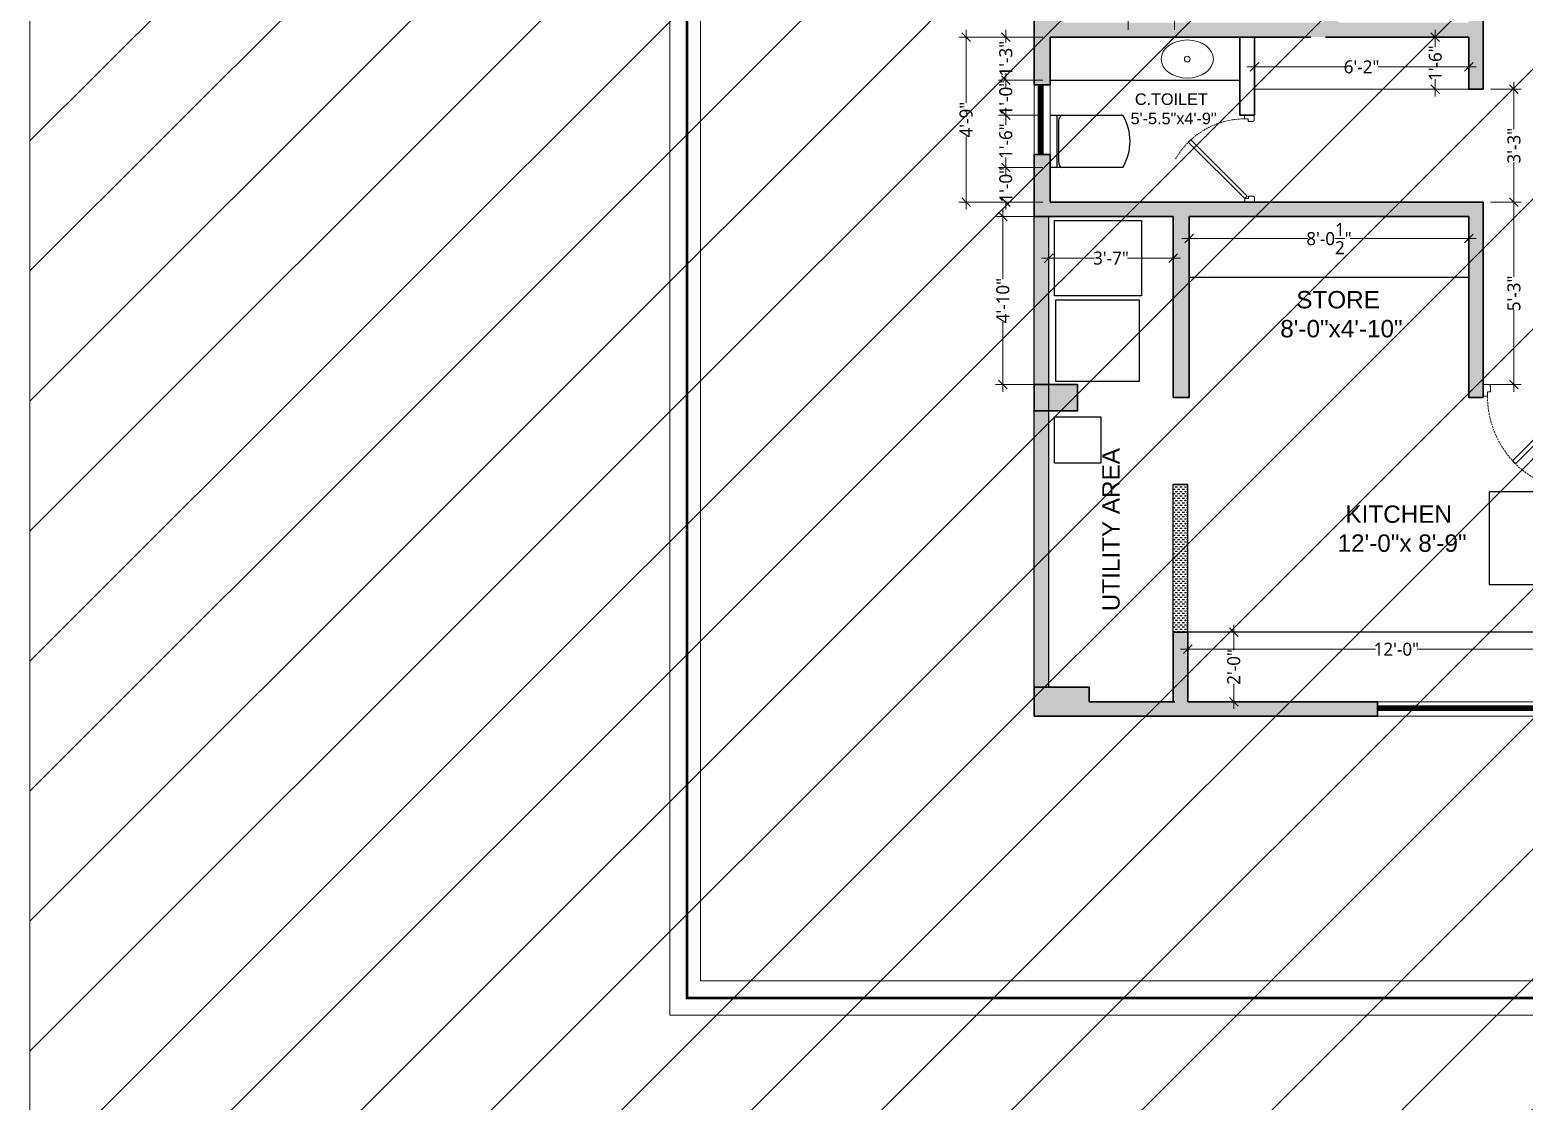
# Model space of a CAD drawing. Header units: inches. Extents: x -179 to 4134, y -2155 to 815.
# Drawn here: x -179 to 336, y -960 to -590 of the extents above; entities that cross this region are included whole.
import ezdxf

# ---------------------------------------------------------------- set-up
doc = ezdxf.new("R2010")
doc.units = ezdxf.units.IN
doc.header["$LTSCALE"] = 5
doc.linetypes.add('HIDDEN', pattern=[0.375, 0.25, -0.125])
for name, color, linetype, lineweight in [('DIM', 5, 'Continuous', 9), ('doors', 24, 'Continuous', 9), ('Furniture-New', 217, 'Continuous', 5), ('STEP', 25, 'Continuous', 15), ('text', 7, 'Continuous', 5), ('title', 7, 'Continuous', 5), ('wall', 7, 'Continuous', 30), ('wall hatch', 252, 'Continuous', 5), ('window', 162, 'Continuous', 9)]:
    doc.layers.add(name, color=color, linetype=linetype, lineweight=lineweight)
doc.layers.add('FURNITURE', color=8, linetype='Continuous')
doc.styles.add('irfan', font='trebuc.ttf')
doc.styles.add('KARUN', font='arial.ttf')
doc.dimstyles.new('IRFAN', dxfattribs={"dimtxt": 4.5, "dimasz": 3, "dimexe": 2.5, "dimexo": 2.5, "dimgap": 0.09, "dimtad": 0, "dimdec": 1, "dimzin": 3, "dimdsep": 46, "dimlunit": 4, "dimtxsty": 'irfan', "dimblk": 'OBLIQUE', "dimcen": 2, "dimdle": 2.5, "dimclrd": 251, "dimclre": 251, "dimclrt": 7, "dimadec": 0, "dimazin": 0, "dimtm": 1e-09, "dimtfac": 1, "dimtdec": 1, "dimtofl": 0, "dimtmove": 0, "dimatfit": 3, "dimfxl": 2, "dimtolj": 1, "dimtzin": 0, "dimlwd": 0, "dimlwe": -1, "dimarcsym": 0})

# ---------------------------------------------------------------- blocks, each defined once
blk = doc.blocks.new('d2')
at = {"layer": 'doors'}
blk.add_lwpolyline([(-25.9, 26.27), (-2.56, 2.94), (-1.5, 4), (-24.84, 27.34), (-25.9, 26.27)], dxfattribs=at)
blk.add_lwpolyline([(-36, 0), (-34, 0), (-36, 0), (-36, 4), (-34.5, 4), (-34.5, 2.5), (-33.5, 2.5), (-33.5, 0.5), (-33.62, 0.5), (-33.62, 0.38, -0.414214), (-33.88, 0.12), (-34, 0.12), (-34, 0)], format="xyb", dxfattribs=at)
blk.add_lwpolyline([(0, 4), (-1.5, 4), (-1.5, 2.5), (-2.5, 2.5), (-2.5, 0.5), (-2.38, 0.5), (-2.38, 0.38, 0.414214), (-2.12, 0.12), (-2, 0.12), (-2, 0), (0, 0), (-2, 0), (0, 0), (0, 4)], format="xyb", close=True, dxfattribs=at)
at = {"layer": 'doors', "color": 144, "linetype": 'HIDDEN', "ltscale": 0.5}
blk.add_arc((-1.5, 4), 33.03, 120, 182.6026, dxfattribs=at)
blk = doc.blocks.new('door')
at = {"layer": 'doors', "linetype": 'Continuous'}
blk.add_line((0, 0), (0, 0), dxfattribs=at)
at = {"layer": 'doors', "xscale": -1.166666666666717, "yscale": 1.166666666666717, "zscale": 1.166666666666717, "rotation": 270}
blk.add_blockref('d2', (0, 0), dxfattribs=at)
blk = doc.blocks.new('_Oblique')
at = {"color": 0, "linetype": 'ByBlock', "lineweight": -2}
blk.add_line((-0.5, -0.5), (0.5, 0.5), dxfattribs=at)
blk = doc.blocks.new('*D108')
at = {"layer": 'Defpoints', "color": 0, "transparency": 16777216}
for p in [(322.25, -610.56), (322.25, -649.56), (332.85, -649.56)]:
    blk.add_point(p, dxfattribs=at)
at = {"layer": 'DIM', "color": 251, "lineweight": 0, "ltscale": 0.25, "transparency": 16777216}
for p, q in [((332.85, -608.06), (332.85, -624.36)), ((332.85, -652.06), (332.85, -635.76))]:
    blk.add_line(p, q, dxfattribs=at)
at = {"layer": 'DIM', "color": 1, "ltscale": 0.25, "transparency": 16777216}
for p, q in [((324.75, -610.56), (335.35, -610.56)), ((324.75, -649.56), (335.35, -649.56))]:
    blk.add_line(p, q, dxfattribs=at)
at = {"layer": 'DIM', "color": 251, "linetype": 'ByBlock', "lineweight": 0, "transparency": 16777216, "xscale": 3, "yscale": 3, "zscale": 3}
for p, rotation in [((332.85, -610.56), 89.99999999999741), ((332.85, -649.56), 269.9999999999974)]:
    blk.add_blockref('_Oblique', p, dxfattribs=dict(at, rotation=rotation))
at = {"layer": 'DIM', "color": 1, "ltscale": 0.25, "transparency": 16777216, "insert": (332.85, -630.06), "char_height": 4.5, "attachment_point": 5, "rotation": 90, "style": 'irfan'}
blk.add_mtext('\\A1;3\'-3"', dxfattribs=at)
blk = doc.blocks.new('*D109')
at = {"layer": 'Defpoints', "color": 0, "transparency": 16777216}
for p in [(322.25, -649.56), (322.25, -712.56), (332.85, -712.56)]:
    blk.add_point(p, dxfattribs=at)
at = {"layer": 'DIM', "color": 1, "ltscale": 0.25, "transparency": 16777216}
for p, q in [((324.75, -649.56), (335.35, -649.56)), ((324.75, -712.56), (335.35, -712.56))]:
    blk.add_line(p, q, dxfattribs=at)
at = {"layer": 'DIM', "color": 251, "lineweight": 0, "ltscale": 0.25, "transparency": 16777216}
for p, q in [((332.85, -647.06), (332.85, -675.39)), ((332.85, -715.06), (332.85, -686.73))]:
    blk.add_line(p, q, dxfattribs=at)
at = {"layer": 'DIM', "color": 251, "linetype": 'ByBlock', "lineweight": 0, "transparency": 16777216, "xscale": 3, "yscale": 3, "zscale": 3}
for p, rotation in [((332.85, -649.56), 89.99999999999736), ((332.85, -712.56), 269.9999999999973)]:
    blk.add_blockref('_Oblique', p, dxfattribs=dict(at, rotation=rotation))
at = {"layer": 'DIM', "color": 1, "ltscale": 0.25, "transparency": 16777216, "insert": (332.85, -681.06), "char_height": 4.5, "attachment_point": 5, "rotation": 90, "style": 'irfan'}
blk.add_mtext('\\A1;5\'-3"', dxfattribs=at)
blk = doc.blocks.new('*D110')
at = {"layer": 'Defpoints', "color": 0, "transparency": 16777216}
for p in [(220.75, -662.93), (317.25, -662.14), (317.25, -662.93)]:
    blk.add_point(p, dxfattribs=at)
at = {"layer": 'DIM', "color": 1, "ltscale": 0.25, "transparency": 16777216}
for p, q in [((220.75, -660.43), (220.75, -659.64)), ((317.25, -660.43), (317.25, -659.64))]:
    blk.add_line(p, q, dxfattribs=at)
at = {"layer": 'DIM', "color": 251, "lineweight": 0, "ltscale": 0.25, "transparency": 16777216}
for p, q in [((218.25, -662.14), (261.73, -662.14)), ((319.75, -662.14), (276.27, -662.14))]:
    blk.add_line(p, q, dxfattribs=at)
at = {"layer": 'DIM', "color": 251, "linetype": 'ByBlock', "lineweight": 0, "transparency": 16777216, "xscale": 3, "yscale": 3, "zscale": 3, "rotation": 180.0000000000002}
blk.add_blockref('_Oblique', (220.75, -662.14), dxfattribs=at)
at = {"layer": 'DIM', "color": 251, "linetype": 'ByBlock', "lineweight": 0, "transparency": 16777216, "xscale": 3, "yscale": 3, "zscale": 3}
blk.add_blockref('_Oblique', (317.25, -662.14), dxfattribs=at)
at = {"layer": 'DIM', "color": 1, "ltscale": 0.25, "transparency": 16777216, "insert": (269, -662.14), "char_height": 4.5, "attachment_point": 5, "style": 'irfan'}
blk.add_mtext('\\A1;8\'-0{\\H1.000000x;\\S1/2;}"', dxfattribs=at)
blk = doc.blocks.new('*D140')
at = {"layer": 'Defpoints', "color": 0, "transparency": 16777216}
for p in [(172.75, -592.56), (143.76, -649.56), (172.75, -649.56)]:
    blk.add_point(p, dxfattribs=at)
at = {"layer": 'DIM', "color": 251, "ltscale": 0.25, "transparency": 16777216}
for p, q in [((170.25, -592.56), (141.26, -592.56)), ((170.25, -649.56), (141.26, -649.56))]:
    blk.add_line(p, q, dxfattribs=at)
at = {"layer": 'DIM', "color": 251, "lineweight": 0, "ltscale": 0.25, "transparency": 16777216}
for p, q in [((143.76, -590.06), (143.76, -615.23)), ((143.76, -652.06), (143.76, -626.89))]:
    blk.add_line(p, q, dxfattribs=at)
at = {"layer": 'DIM', "color": 251, "linetype": 'ByBlock', "lineweight": 0, "transparency": 16777216, "xscale": 3, "yscale": 3, "zscale": 3}
for p, rotation in [((143.76, -592.56), 90), ((143.76, -649.56), 270)]:
    blk.add_blockref('_Oblique', p, dxfattribs=dict(at, rotation=rotation))
at = {"layer": 'DIM', "color": 7, "ltscale": 0.25, "transparency": 16777216, "insert": (143.76, -621.06), "char_height": 4.5, "attachment_point": 5, "rotation": 90, "style": 'irfan'}
blk.add_mtext('\\A1;4\'-9"', dxfattribs=at)
blk = doc.blocks.new('*D141')
at = {"layer": 'Defpoints', "color": 0, "transparency": 16777216}
for p in [(317.25, -592.56), (305.7, -610.56), (317.25, -610.56)]:
    blk.add_point(p, dxfattribs=at)
at = {"layer": 'DIM', "color": 251, "ltscale": 0.25, "transparency": 16777216}
for p, q in [((314.75, -592.56), (303.2, -592.56)), ((314.75, -610.56), (303.2, -610.56))]:
    blk.add_line(p, q, dxfattribs=at)
at = {"layer": 'DIM', "color": 251, "lineweight": 0, "ltscale": 0.25, "transparency": 16777216}
for p, q in [((305.7, -590.06), (305.7, -595.99)), ((305.7, -613.06), (305.7, -607.12))]:
    blk.add_line(p, q, dxfattribs=at)
at = {"layer": 'DIM', "color": 251, "linetype": 'ByBlock', "lineweight": 0, "transparency": 16777216, "xscale": 3, "yscale": 3, "zscale": 3}
for p, rotation in [((305.7, -592.56), 90), ((305.7, -610.56), 270)]:
    blk.add_blockref('_Oblique', p, dxfattribs=dict(at, rotation=rotation))
at = {"layer": 'DIM', "color": 7, "ltscale": 0.25, "transparency": 16777216, "insert": (305.7, -601.56), "char_height": 4.5, "attachment_point": 5, "rotation": 90, "style": 'irfan'}
blk.add_mtext('\\A1;1\'-6"', dxfattribs=at)
blk = doc.blocks.new('*D142')
at = {"layer": 'Defpoints', "color": 0, "transparency": 16777216}
for p in [(317.25, -602.86), (243.25, -610.56), (317.25, -610.56)]:
    blk.add_point(p, dxfattribs=at)
at = {"layer": 'DIM', "color": 251, "lineweight": 0, "ltscale": 0.25, "transparency": 16777216}
for p, q in [((240.75, -602.86), (274.51, -602.86)), ((319.75, -602.86), (285.99, -602.86))]:
    blk.add_line(p, q, dxfattribs=at)
at = {"layer": 'DIM', "color": 251, "ltscale": 0.25, "transparency": 16777216}
for p, q in [((243.25, -608.06), (243.25, -600.36)), ((317.25, -608.06), (317.25, -600.36))]:
    blk.add_line(p, q, dxfattribs=at)
at = {"layer": 'DIM', "color": 251, "linetype": 'ByBlock', "lineweight": 0, "transparency": 16777216, "xscale": 3, "yscale": 3, "zscale": 3, "rotation": 180}
blk.add_blockref('_Oblique', (243.25, -602.86), dxfattribs=at)
at = {"layer": 'DIM', "color": 251, "linetype": 'ByBlock', "lineweight": 0, "transparency": 16777216, "xscale": 3, "yscale": 3, "zscale": 3}
blk.add_blockref('_Oblique', (317.25, -602.86), dxfattribs=at)
at = {"layer": 'DIM', "color": 7, "ltscale": 0.25, "transparency": 16777216, "insert": (280.25, -602.86), "char_height": 4.5, "attachment_point": 5, "style": 'irfan'}
blk.add_mtext('\\A1;6\'-2"', dxfattribs=at)
blk = doc.blocks.new('*D143')
at = {"layer": 'Defpoints', "color": 0, "transparency": 16777216}
for p in [(220.25, -798.06), (220.25, -822.06), (236.14, -822.06)]:
    blk.add_point(p, dxfattribs=at)
at = {"layer": 'DIM', "color": 251, "ltscale": 0.25, "transparency": 16777216}
for p, q in [((222.75, -798.06), (238.64, -798.06)), ((222.75, -822.06), (238.64, -822.06))]:
    blk.add_line(p, q, dxfattribs=at)
at = {"layer": 'DIM', "color": 251, "lineweight": 0, "ltscale": 0.25, "transparency": 16777216}
for p, q in [((236.14, -795.56), (236.14, -804.28)), ((236.14, -824.56), (236.14, -815.84))]:
    blk.add_line(p, q, dxfattribs=at)
at = {"layer": 'DIM', "color": 251, "linetype": 'ByBlock', "lineweight": 0, "transparency": 16777216, "xscale": 3, "yscale": 3, "zscale": 3}
for p, rotation in [((236.14, -798.06), 90), ((236.14, -822.06), 270)]:
    blk.add_blockref('_Oblique', p, dxfattribs=dict(at, rotation=rotation))
at = {"layer": 'DIM', "color": 7, "ltscale": 0.25, "transparency": 16777216, "insert": (236.14, -810.06), "char_height": 4.5, "attachment_point": 5, "rotation": 90, "style": 'irfan'}
blk.add_mtext('\\A1;2\'-0"', dxfattribs=at)
blk = doc.blocks.new('*D144')
at = {"layer": 'Defpoints', "color": 0, "transparency": 16777216}
for p in [(220.25, -798.06), (364.25, -798.06), (364.25, -803.96)]:
    blk.add_point(p, dxfattribs=at)
at = {"layer": 'DIM', "color": 251, "lineweight": 0, "ltscale": 0.25, "transparency": 16777216}
for p, q in [((217.75, -803.96), (285.06, -803.96)), ((366.75, -803.96), (299.44, -803.96))]:
    blk.add_line(p, q, dxfattribs=at)
at = {"layer": 'DIM', "color": 251, "ltscale": 0.25, "transparency": 16777216}
for p, q in [((220.25, -800.56), (220.25, -806.46)), ((364.25, -800.56), (364.25, -806.46))]:
    blk.add_line(p, q, dxfattribs=at)
at = {"layer": 'DIM', "color": 251, "linetype": 'ByBlock', "lineweight": 0, "transparency": 16777216, "xscale": 3, "yscale": 3, "zscale": 3, "rotation": 180}
blk.add_blockref('_Oblique', (220.25, -803.96), dxfattribs=at)
at = {"layer": 'DIM', "color": 251, "linetype": 'ByBlock', "lineweight": 0, "transparency": 16777216, "xscale": 3, "yscale": 3, "zscale": 3}
blk.add_blockref('_Oblique', (364.25, -803.96), dxfattribs=at)
at = {"layer": 'DIM', "color": 7, "ltscale": 0.25, "transparency": 16777216, "insert": (292.25, -803.96), "char_height": 4.5, "attachment_point": 5, "style": 'irfan'}
blk.add_mtext('\\A1;12\'-0"', dxfattribs=at)
blk = doc.blocks.new('*D157')
at = {"layer": 'Defpoints', "color": 0, "transparency": 16777216}
for p in [(215.71, -584.74), (199.71, -592.56), (215.71, -592.56)]:
    blk.add_point(p, dxfattribs=at)
at = {"layer": 'Furniture-New', "color": 251, "ltscale": 0.25, "transparency": 16777216}
for p, q in [((199.71, -590.06), (199.71, -582.24)), ((215.71, -590.06), (215.71, -582.24))]:
    blk.add_line(p, q, dxfattribs=at)
at = {"layer": 'Furniture-New', "color": 251, "lineweight": 0, "ltscale": 0.25, "transparency": 16777216}
for p, q in [((197.21, -584.74), (202.15, -584.74)), ((218.21, -584.74), (213.27, -584.74))]:
    blk.add_line(p, q, dxfattribs=at)
at = {"layer": 'Furniture-New', "color": 251, "linetype": 'ByBlock', "lineweight": 0, "transparency": 16777216, "xscale": 3, "yscale": 3, "zscale": 3, "rotation": 180}
blk.add_blockref('_Oblique', (199.71, -584.74), dxfattribs=at)
at = {"layer": 'Furniture-New', "color": 251, "linetype": 'ByBlock', "lineweight": 0, "transparency": 16777216, "xscale": 3, "yscale": 3, "zscale": 3}
blk.add_blockref('_Oblique', (215.71, -584.74), dxfattribs=at)
at = {"layer": 'Furniture-New', "color": 7, "lineweight": -2, "ltscale": 0.25, "transparency": 16777216, "insert": (207.71, -584.74), "char_height": 4.5, "attachment_point": 5, "style": 'irfan'}
blk.add_mtext('\\A1;1\'-4"', dxfattribs=at)
blk = doc.blocks.new('*D158')
at = {"layer": 'Defpoints', "color": 0, "transparency": 16777216}
for p in [(157.46, -637.56), (172.75, -637.56), (172.75, -649.56)]:
    blk.add_point(p, dxfattribs=at)
at = {"layer": 'STEP', "color": 251, "ltscale": 0.25, "transparency": 16777216}
for p, q in [((170.25, -637.56), (154.96, -637.56)), ((170.25, -649.56), (154.96, -649.56))]:
    blk.add_line(p, q, dxfattribs=at)
at = {"layer": 'STEP', "color": 251, "lineweight": 0, "ltscale": 0.25, "transparency": 16777216}
for p, q in [((157.46, -635.06), (157.46, -637.99)), ((157.46, -652.06), (157.46, -649.12))]:
    blk.add_line(p, q, dxfattribs=at)
at = {"layer": 'STEP', "color": 251, "linetype": 'ByBlock', "lineweight": 0, "transparency": 16777216, "xscale": 3, "yscale": 3, "zscale": 3}
for p, rotation in [((157.46, -637.56), 90), ((157.46, -649.56), 270)]:
    blk.add_blockref('_Oblique', p, dxfattribs=dict(at, rotation=rotation))
at = {"layer": 'STEP', "color": 7, "lineweight": -2, "ltscale": 0.25, "transparency": 16777216, "insert": (157.46, -643.56), "char_height": 4.5, "attachment_point": 5, "rotation": 90, "style": 'irfan'}
blk.add_mtext('\\A1;1\'-0"', dxfattribs=at)
blk = doc.blocks.new('*D159')
at = {"layer": 'Defpoints', "color": 0, "transparency": 16777216}
for p in [(157.46, -619.47), (172.75, -619.47), (172.75, -637.56)]:
    blk.add_point(p, dxfattribs=at)
at = {"layer": 'STEP', "color": 251, "lineweight": 0, "ltscale": 0.25, "transparency": 16777216}
for p, q in [((157.46, -616.97), (157.46, -622.95)), ((157.46, -640.06), (157.46, -634.08))]:
    blk.add_line(p, q, dxfattribs=at)
at = {"layer": 'STEP', "color": 251, "ltscale": 0.25, "transparency": 16777216}
for p, q in [((170.25, -619.47), (154.96, -619.47)), ((170.25, -637.56), (154.96, -637.56))]:
    blk.add_line(p, q, dxfattribs=at)
at = {"layer": 'STEP', "color": 251, "linetype": 'ByBlock', "lineweight": 0, "transparency": 16777216, "xscale": 3, "yscale": 3, "zscale": 3}
for p, rotation in [((157.46, -619.47), 90), ((157.46, -637.56), 270)]:
    blk.add_blockref('_Oblique', p, dxfattribs=dict(at, rotation=rotation))
at = {"layer": 'STEP', "color": 7, "lineweight": -2, "ltscale": 0.25, "transparency": 16777216, "insert": (157.46, -628.51), "char_height": 4.5, "attachment_point": 5, "rotation": 90, "style": 'irfan'}
blk.add_mtext('\\A1;1\'-6"', dxfattribs=at)
blk = doc.blocks.new('*D160')
at = {"layer": 'Defpoints', "color": 0, "transparency": 16777216}
for p in [(157.46, -607.47), (172.75, -607.47), (172.75, -619.47)]:
    blk.add_point(p, dxfattribs=at)
at = {"layer": 'STEP', "color": 251, "ltscale": 0.25, "transparency": 16777216}
for p, q in [((170.25, -607.47), (154.96, -607.47)), ((170.25, -619.47), (154.96, -619.47))]:
    blk.add_line(p, q, dxfattribs=at)
at = {"layer": 'STEP', "color": 251, "lineweight": 0, "ltscale": 0.25, "transparency": 16777216}
for p, q in [((157.46, -604.97), (157.46, -607.9)), ((157.46, -621.97), (157.46, -619.03))]:
    blk.add_line(p, q, dxfattribs=at)
at = {"layer": 'STEP', "color": 251, "linetype": 'ByBlock', "lineweight": 0, "transparency": 16777216, "xscale": 3, "yscale": 3, "zscale": 3}
for p, rotation in [((157.46, -607.47), 90), ((157.46, -619.47), 270)]:
    blk.add_blockref('_Oblique', p, dxfattribs=dict(at, rotation=rotation))
at = {"layer": 'STEP', "color": 7, "lineweight": -2, "ltscale": 0.25, "transparency": 16777216, "insert": (157.46, -613.47), "char_height": 4.5, "attachment_point": 5, "rotation": 90, "style": 'irfan'}
blk.add_mtext('\\A1;1\'-0"', dxfattribs=at)
blk = doc.blocks.new('*D161')
at = {"layer": 'Defpoints', "color": 0, "transparency": 16777216}
for p in [(157.46, -592.56), (172.75, -592.56), (172.75, -607.47)]:
    blk.add_point(p, dxfattribs=at)
at = {"layer": 'STEP', "color": 251, "ltscale": 0.25, "transparency": 16777216}
for p, q in [((170.25, -592.56), (154.96, -592.56)), ((170.25, -607.47), (154.96, -607.47))]:
    blk.add_line(p, q, dxfattribs=at)
at = {"layer": 'STEP', "color": 251, "lineweight": 0, "ltscale": 0.25, "transparency": 16777216}
for p, q in [((157.46, -590.06), (157.46, -594.45)), ((157.46, -609.97), (157.46, -605.58))]:
    blk.add_line(p, q, dxfattribs=at)
at = {"layer": 'STEP', "color": 251, "linetype": 'ByBlock', "lineweight": 0, "transparency": 16777216, "xscale": 3, "yscale": 3, "zscale": 3}
for p, rotation in [((157.46, -592.56), 90), ((157.46, -607.47), 270)]:
    blk.add_blockref('_Oblique', p, dxfattribs=dict(at, rotation=rotation))
at = {"layer": 'STEP', "color": 7, "lineweight": -2, "ltscale": 0.25, "transparency": 16777216, "insert": (157.46, -600.01), "char_height": 4.5, "attachment_point": 5, "rotation": 90, "style": 'irfan'}
blk.add_mtext('\\A1;1\'-3"', dxfattribs=at)
blk = doc.blocks.new('*D177')
at = {"layer": 'Defpoints', "color": 0, "transparency": 16777216}
for p in [(172.25, -654.56), (156.43, -712.56), (172.25, -712.56)]:
    blk.add_point(p, dxfattribs=at)
at = {"layer": 'Furniture-New', "color": 251, "ltscale": 0.25, "transparency": 16777216}
for p, q in [((169.75, -654.56), (153.93, -654.56)), ((169.75, -712.56), (153.93, -712.56))]:
    blk.add_line(p, q, dxfattribs=at)
at = {"layer": 'Furniture-New', "color": 251, "lineweight": 0, "ltscale": 0.25, "transparency": 16777216}
for p, q in [((156.43, -652.06), (156.43, -676.1)), ((156.43, -715.06), (156.43, -691.01))]:
    blk.add_line(p, q, dxfattribs=at)
at = {"layer": 'Furniture-New', "color": 251, "linetype": 'ByBlock', "lineweight": 0, "transparency": 16777216, "xscale": 3, "yscale": 3, "zscale": 3}
for p, rotation in [((156.43, -654.56), 90), ((156.43, -712.56), 270)]:
    blk.add_blockref('_Oblique', p, dxfattribs=dict(at, rotation=rotation))
at = {"layer": 'Furniture-New', "color": 7, "ltscale": 0.25, "transparency": 16777216, "insert": (156.43, -683.56), "char_height": 4.5, "attachment_point": 5, "rotation": 90, "style": 'irfan'}
blk.add_mtext('\\A1;4\'-10"', dxfattribs=at)
blk = doc.blocks.new('*D178')
at = {"layer": 'Defpoints', "color": 0, "transparency": 16777216}
for p in [(172.25, -654.56), (215.25, -654.56), (215.25, -668.88)]:
    blk.add_point(p, dxfattribs=at)
at = {"layer": 'Furniture-New', "color": 251, "ltscale": 0.25, "transparency": 16777216}
for p, q in [((172.25, -657.06), (172.25, -671.38)), ((215.25, -657.06), (215.25, -671.38))]:
    blk.add_line(p, q, dxfattribs=at)
at = {"layer": 'Furniture-New', "color": 251, "lineweight": 0, "ltscale": 0.25, "transparency": 16777216}
for p, q in [((169.75, -668.88), (188.05, -668.88)), ((217.75, -668.88), (199.45, -668.88))]:
    blk.add_line(p, q, dxfattribs=at)
at = {"layer": 'Furniture-New', "color": 251, "linetype": 'ByBlock', "lineweight": 0, "transparency": 16777216, "xscale": 3, "yscale": 3, "zscale": 3, "rotation": 180}
blk.add_blockref('_Oblique', (172.25, -668.88), dxfattribs=at)
at = {"layer": 'Furniture-New', "color": 251, "linetype": 'ByBlock', "lineweight": 0, "transparency": 16777216, "xscale": 3, "yscale": 3, "zscale": 3}
blk.add_blockref('_Oblique', (215.25, -668.88), dxfattribs=at)
at = {"layer": 'Furniture-New', "color": 7, "ltscale": 0.25, "transparency": 16777216, "insert": (193.75, -668.88), "char_height": 4.5, "attachment_point": 5, "style": 'irfan'}
blk.add_mtext('\\A1;3\'-7"', dxfattribs=at)

msp = doc.modelspace()

# ---------------------------------------------------------------- hatches: boundary and pattern name
at = {"lineweight": 15, "ltscale": 0.25, "transparency": 33554687}
h = msp.add_hatch(dxfattribs=at)
h.set_pattern_fill('ANSI31', color=256, scale=10)
h.paths.add_polyline_path([(-179.41, 814.5), (2097.9, 814.5), (2097.9, -2154.98), (-179.41, -2154.98)])
at = {"layer": 'wall hatch', "ltscale": 0.25}
h = msp.add_hatch(color=256, dxfattribs=at)
h.dxf.hatch_style = 1
h.paths.add_polyline_path([(272.25, -508.56), (235.25, -508.56), (235.25, -513.56), (267.25, -513.56), (267.25, -587.56), (177.25, -587.56), (177.25, -574.06), (172.25, -574.06), (172.25, -568.06), (167.25, -568.06), (167.25, -609.06), (172.75, -609.06), (172.75, -592.56), (262.75, -592.56), (267.75, -592.56), (317.25, -592.56), (317.25, -610.56), (322.25, -610.56), (322.25, -513.56), (325.75, -513.56), (325.75, -508.56), (317.25, -508.56), (317.25, -587.56), (272.25, -587.56)])
h = msp.add_hatch(color=256, dxfattribs=at)
h.dxf.hatch_style = 1
h.paths.add_polyline_path([(322.25, -649.56), (172.75, -649.56), (172.75, -633.06), (167.25, -633.06), (167.25, -654.56), (215.25, -654.56), (215.25, -695.31), (220.75, -695.31), (220.75, -654.56), (317.25, -654.56), (317.25, -712.56), (317.25, -717.06), (322.25, -717.06), (322.25, -712.56)])
h = msp.add_hatch(color=9, dxfattribs=at)
h.dxf.hatch_style = 1
h.paths.add_polyline_path([(172.25, -654.56), (167.25, -654.56), (167.25, -817.06), (172.25, -817.06)])
h = msp.add_hatch(color=256, dxfattribs=at)
h.dxf.hatch_style = 1
h.paths.add_polyline_path([(220.75, -712.56), (220.75, -695.31), (215.25, -695.31), (215.25, -717.06), (220.75, -717.06)])
h = msp.add_hatch(color=256, dxfattribs=at)
h.dxf.hatch_style = 1
h.paths.add_polyline_path([(182.25, -712.56), (167.25, -712.56), (167.25, -721.56), (182.25, -721.56)])
at = {"layer": 'wall hatch', "lineweight": -2, "ltscale": 0.25, "true_color": 0xe2e3e4}
h = msp.add_hatch(dxfattribs=at)
h.set_pattern_fill('DASH', color=254, scale=0.25)
h.set_pattern_definition([(0, (0, -974.8533), (0.79375, 0.79375), [0.79375, -0.79375])])
h.paths.add_polyline_path([(220.25, -798.06), (220.25, -747.06), (215.25, -747.06), (215.25, -798.06)])
at = {"layer": 'wall hatch', "ltscale": 0.25}
h = msp.add_hatch(color=256, dxfattribs=at)
h.dxf.hatch_style = 1
h.paths.add_polyline_path([(285.75, -822.06), (220.25, -822.06), (220.25, -798.06), (215.25, -798.06), (215.25, -822.06), (186.25, -822.06), (186.25, -817.06), (167.25, -817.06), (167.25, -822.06), (167.25, -827.06), (285.75, -827.06)])

# ---------------------------------------------------------------- linework, layer by layer
for p, q in [((172.75, -619.47), (197.82, -619.47)), ((175.05, -619.47), (175.05, -637.56)), ((175.63, -621.47), (175.63, -635.66)), ((197.82, -637.56), (172.75, -637.56))]:
    msp.add_line(p, q)
at = {"lineweight": 15, "ltscale": 0.25}
msp.add_lwpolyline([(-179.41, 814.5), (2097.9, 814.5), (2097.9, -2154.98), (-179.41, -2154.98)], close=True, dxfattribs=at)
for centre, radius, start, end in [((177.93, -621.47), 2.3, 119.7956, 180), ((182.92, -628.51), 17.43, 328.7531, 31.2592), ((177.93, -635.66), 2.3, 180, 235.4709)]:
    msp.add_arc(centre, radius, start, end)
at = {"layer": 'FURNITURE', "lineweight": 5}
msp.add_circle((220.09, -600.14), 1, dxfattribs=at)
msp.add_ellipse((220.09, -600.14), major_axis=(9, 0), ratio=0.731859, dxfattribs=at)
at = {"layer": 'Furniture-New', "lineweight": -2, "ltscale": 0.25}
for points in [[(174.31, -681.9), (174.31, -655.9), (204.31, -655.9), (204.31, -681.9), (174.31, -681.9)], [(174.56, -711.37), (203.56, -711.37), (203.56, -683.37), (174.56, -683.37), (174.56, -711.37)], [(174.23, -723.69), (190.23, -723.69), (190.23, -739.69), (174.23, -739.69), (174.23, -723.69)], [(324.25, -781.56), (361.25, -781.56), (361.25, -749.56), (324.25, -749.56), (324.25, -781.56)]]:
    msp.add_lwpolyline(points, dxfattribs=at)
at = {"layer": 'STEP', "color": 25, "ltscale": 0.25}
for p, q in [((172.75, -592.56), (192.75, -592.56)), ((172.75, -592.56), (223.75, -592.56)), ((172.75, -592.56), (223.75, -592.56)), ((192.75, -592.56), (226.75, -592.56)), ((243.25, -610.56), (317.25, -610.56))]:
    msp.add_line(p, q, dxfattribs=at)
at = {"layer": 'STEP', "lineweight": -2, "ltscale": 0.25}
msp.add_line((172.75, -607.47), (238.25, -607.47), dxfattribs=at)
at = {"layer": 'title'}
for points in [[(915.51, -930.3), (915.51, -312.31), (41.49, -312.31), (41.49, -930.3)], [(904.99, -322.83), (52.01, -322.83), (52.01, -918.41), (904.99, -918.41)]]:
    msp.add_lwpolyline(points, close=True, dxfattribs=at)
at = {"layer": 'title', "color": 7, "linetype": 'Continuous', "const_width": 0.902}
msp.add_lwpolyline([(909.57, -318.25), (47.42, -318.25), (47.42, -924.37), (909.57, -924.37)], close=True, dxfattribs=at)
at = {"layer": 'wall', "ltscale": 0.25}
for p, q in [((322.25, -610.56), (322.25, -513.56)), ((167.25, -609.06), (167.25, -568.06)), ((262.75, -592.56), (172.75, -592.56)), ((172.75, -609.06), (172.75, -592.56)), ((238.25, -619.56), (238.25, -592.56)), ((243.25, -619.56), (243.25, -592.56)), ((317.25, -592.56), (267.75, -592.56)), ((317.25, -610.56), (317.25, -592.56)), ((172.75, -609.06), (167.25, -609.06)), ((322.25, -610.56), (317.25, -610.56)), ((243.25, -619.56), (238.25, -619.56)), ((167.25, -654.56), (167.25, -633.06)), ((172.75, -633.06), (167.25, -633.06)), ((172.75, -649.56), (172.75, -633.06)), ((322.25, -649.56), (172.75, -649.56)), ((322.25, -712.56), (322.25, -649.56)), ((215.25, -654.56), (167.25, -654.56)), ((215.25, -671.31), (215.25, -654.56)), ((215.25, -671.31), (215.25, -654.56)), ((215.25, -654.56), (215.25, -694.18)), ((317.25, -654.56), (220.75, -654.56)), ((220.75, -675.56), (220.75, -654.56)), ((317.25, -712.56), (317.25, -654.56)), ((220.75, -717.06), (220.75, -675.56)), ((215.25, -717.06), (215.25, -694.18)), ((215.25, -717.06), (215.25, -695.31)), ((317.25, -712.56), (317.25, -717.06)), ((322.25, -717.06), (322.25, -712.56)), ((215.25, -717.06), (220.75, -717.06)), ((322.25, -717.06), (317.25, -717.06)), ((215.25, -822.06), (215.25, -798.06)), ((215.25, -822.06), (215.25, -798.06)), ((220.25, -798.06), (215.25, -798.06)), ((220.25, -822.06), (220.25, -798.06)), ((186.25, -817.06), (167.25, -817.06)), ((167.25, -827.06), (167.25, -817.06)), ((186.25, -822.06), (186.25, -817.06)), ((215.75, -822.06), (186.25, -822.06)), ((285.75, -822.06), (220.25, -822.06)), ((285.75, -827.06), (285.75, -822.06)), ((285.75, -827.06), (167.25, -827.06))]:
    msp.add_line(p, q, dxfattribs=at)
at = {"layer": 'wall', "color": 0, "lineweight": -2, "ltscale": 0.25}
for p, q in [((167.25, -817.06), (167.25, -654.56)), ((172.25, -817.06), (172.25, -654.56))]:
    msp.add_line(p, q, dxfattribs=at)
at = {"layer": 'wall', "color": 25, "lineweight": -2, "ltscale": 0.25}
for p, q in [((317.25, -675.56), (220.75, -675.56)), ((364.25, -798.06), (220.25, -798.06))]:
    msp.add_line(p, q, dxfattribs=at)
at = {"layer": 'wall', "lineweight": -2, "ltscale": 0.25}
for p, q in [((215.25, -762.06), (215.25, -747.06)), ((215.25, -798.06), (215.25, -747.06)), ((220.25, -747.06), (215.25, -747.06)), ((215.25, -747.06), (220.25, -747.06)), ((220.25, -762.06), (220.25, -747.06)), ((220.25, -798.06), (220.25, -747.06)), ((220.25, -798.06), (215.25, -798.06))]:
    msp.add_line(p, q, dxfattribs=at)
at = {"layer": 'wall', "ltscale": 0.25}
msp.add_lwpolyline([(167.25, -721.56), (182.25, -721.56), (182.25, -712.56), (167.25, -712.56)], close=True, dxfattribs=at)
at = {"layer": 'window', "color": 29, "ltscale": 0.25}
for p, q in [((167.25, -609.06), (167.25, -633.06)), ((172.75, -633.06), (172.75, -609.06)), ((220.75, -695.31), (220.75, -654.56)), ((345.75, -822.06), (285.75, -822.06)), ((345.75, -827.06), (285.75, -827.06))]:
    msp.add_line(p, q, dxfattribs=at)
at = {"layer": 'window', "color": 5, "ltscale": 0.25, "const_width": 2}
for points in [[(169.5, -633.06), (169.5, -609.06)], [(345.75, -824.31), (285.75, -824.31)]]:
    msp.add_lwpolyline(points, dxfattribs=at)

# ---------------------------------------------------------------- block references
at = {"layer": 'doors', "linetype": 'ByBlock', "lineweight": 0}
for p, xscale, yscale, zscale, rotation in [((243.25, -649.56), 0.7142857142856247, 0.7142857142856247, 0.7142857142856247, 180.0405710793019), ((358.25, -712.56), 0.8571428571562606, 0.8571428571562606, 0.8571428571562606, 270)]:
    msp.add_blockref('door', p, dxfattribs=dict(at, xscale=xscale, yscale=yscale, zscale=zscale, rotation=rotation))

# ---------------------------------------------------------------- texts
at = {"layer": 'text', "lineweight": 25, "width": 73.8995, "attachment_point": 9, "style": 'KARUN'}
for s, insert, char_height in [('\\A1;\\pxqc,t10;C.TOILET\\P 5\'-5.5"x4\'-9"', (251.54, -622.71), 4), ('\\A1;\\pxqc,t10;STORE\\P 8\'-0"x4\'-10"', (309.09, -696.32), 6), ('\\A1;\\pxqc,t10;KITCHEN\\P 12\'-0"x 8\'-9"', (330.02, -770.38), 6)]:
    msp.add_mtext(s, dxfattribs=dict(at, insert=insert, char_height=char_height))
at = {"layer": 'text', "lineweight": 25, "insert": (196.82, -725.7), "char_height": 6, "width": 73.8995, "attachment_point": 9, "rotation": 90, "style": 'KARUN'}
msp.add_mtext('\\A1;\\pxqc,t10;UTILITY AREA', dxfattribs=at)

# ---------------------------------------------------------------- dimensions: what is measured, and where the dimension line sits
at = {"layer": 'DIM', "color": 25, "ltscale": 0.25}
for base, p1, p2, picture, middle in [((143.76, -649.56), (172.75, -592.56), (172.75, -649.56), '*D140', (143.76, -621.06)), ((305.7, -610.56), (317.25, -592.56), (317.25, -610.56), '*D141', (305.7, -601.56))]:
    dim = msp.add_linear_dim(base=base, p1=p1, p2=p2, angle=90, dimstyle='IRFAN', override={"dimpost": '\\X'}, dxfattribs=at)
    dim.commit()
    dim.dimension.update_dxf_attribs({"geometry": picture, "text_midpoint": middle})
dim = msp.add_linear_dim(base=(317.25, -602.86), p1=(243.25, -610.56), p2=(317.25, -610.56), dimstyle='IRFAN', override={"dimpost": '\\X'}, dxfattribs=at)
dim.commit()
dim.dimension.update_dxf_attribs({"geometry": '*D142', "text_midpoint": (280.25, -602.86)})
at = {"layer": 'DIM', "ltscale": 0.25}
for base, p1, p2, override, picture, middle in [((332.85, -649.56), (322.25, -610.56), (322.25, -649.56), {"dimpost": '\\X', "dimclre": 1, "dimclrt": 1, "dimtmove": 1}, '*D108', (332.85, -630.06)), ((332.85, -712.56), (322.25, -649.56), (322.25, -712.56), {"dimpost": '\\X', "dimclre": 1, "dimclrt": 1, "dimtmove": 1}, '*D109', (332.85, -681.06)), ((236.14, -822.06), (220.25, -798.06), (220.25, -822.06), {"dimpost": '\\X'}, '*D143', (236.14, -810.06))]:
    dim = msp.add_linear_dim(base=base, p1=p1, p2=p2, angle=90, dimstyle='IRFAN', override=override, dxfattribs=at)
    dim.commit()
    dim.dimension.update_dxf_attribs({"geometry": picture, "text_midpoint": middle})
dim = msp.add_aligned_dim(p1=(220.75, -662.93), p2=(317.25, -662.93), distance=0.79, dimstyle='IRFAN', override={"dimpost": '\\X', "dimclre": 1, "dimclrt": 1, "dimtmove": 1}, dxfattribs=at)
dim.commit()
dim.dimension.update_dxf_attribs({"geometry": '*D110', "text_midpoint": (269, -662.14)})
dim = msp.add_linear_dim(base=(364.25, -803.96), p1=(220.25, -798.06), p2=(364.25, -798.06), dimstyle='IRFAN', override={"dimpost": '\\X'}, dxfattribs=at)
dim.commit()
dim.dimension.update_dxf_attribs({"geometry": '*D144', "text_midpoint": (292.25, -803.96)})
at = {"layer": 'Furniture-New', "lineweight": -2, "ltscale": 0.25}
dim = msp.add_linear_dim(base=(215.71, -584.74), p1=(199.71, -592.56), p2=(215.71, -592.56), dimstyle='IRFAN', override={"dimpost": '\\X'}, dxfattribs=at)
dim.commit()
dim.dimension.update_dxf_attribs({"geometry": '*D157', "text_midpoint": (207.71, -584.74)})
at = {"layer": 'Furniture-New', "ltscale": 0.25}
dim = msp.add_linear_dim(base=(156.43, -712.56), p1=(172.25, -654.56), p2=(172.25, -712.56), angle=90, dimstyle='IRFAN', override={"dimpost": '\\X'}, dxfattribs=at)
dim.commit()
dim.dimension.update_dxf_attribs({"geometry": '*D177', "text_midpoint": (156.43, -683.56), "dimtype": 160})
dim = msp.add_linear_dim(base=(215.25, -668.88), p1=(172.25, -654.56), p2=(215.25, -654.56), dimstyle='IRFAN', override={"dimpost": '\\X'}, dxfattribs=at)
dim.commit()
dim.dimension.update_dxf_attribs({"geometry": '*D178', "text_midpoint": (193.75, -668.88)})
at = {"layer": 'STEP', "lineweight": -2, "ltscale": 0.25}
for base, p1, p2, override, picture, middle in [((157.46, -592.56), (172.75, -607.47), (172.75, -592.56), {"dimpost": '\\X', "dimtmove": 1}, '*D161', (157.46, -600.01)), ((157.46, -607.47), (172.75, -619.47), (172.75, -607.47), {"dimpost": '\\X', "dimtmove": 1}, '*D160', (157.46, -613.47)), ((157.46, -619.47), (172.75, -637.56), (172.75, -619.47), {"dimpost": '\\X', "dimtmove": 1}, '*D159', (157.46, -628.51)), ((157.46, -637.56), (172.75, -649.56), (172.75, -637.56), {"dimpost": '\\X'}, '*D158', (157.46, -643.56))]:
    dim = msp.add_linear_dim(base=base, p1=p1, p2=p2, angle=90, dimstyle='IRFAN', override=override, dxfattribs=at)
    dim.commit()
    dim.dimension.update_dxf_attribs({"geometry": picture, "text_midpoint": middle})

doc.saveas('drawing.dxf')
